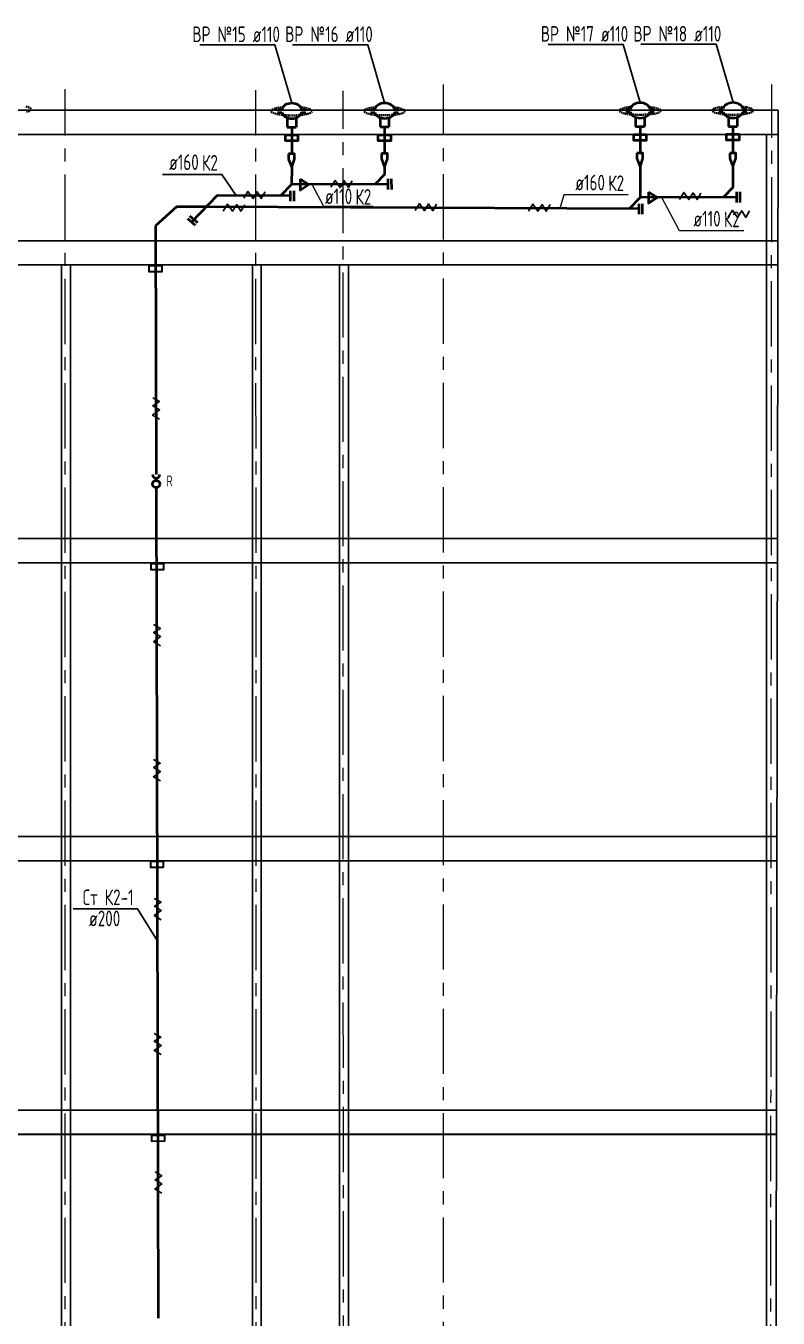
# Model space of a CAD drawing. Header units: millimetres. Extents: x -8689834 to 9419935, y -117443 to 166298.
# Drawn here: x -58415 to -43998, y -50119 to -25343 of the extents above; entities that cross this region are included whole.
import ezdxf

# ---------------------------------------------------------------- set-up
doc = ezdxf.new("R2010")
doc.units = ezdxf.units.MM
doc.header["$MEASUREMENT"] = 0
doc.linetypes.add('CENTER', pattern=[2, 1.25, -0.25, 0.25, -0.25])
for name, color, linetype in [('PDF __ВК-противопожарная муфта', 1, 'Continuous'), ('PDF __ВК-стены', 7, 'Continuous'), ('PDF __эл.подогрев', 1, 'Continuous'), ('АР_Кровля дорожки', 245, 'Continuous')]:
    doc.layers.add(name, color=color, linetype=linetype)
doc.layers.add('PDF __К2', color=7, linetype='Continuous', true_color=0xb800b8)
doc.layers.add('АР_Оси', color=195, linetype='Continuous', lineweight=9)
doc.layers.add('ВК_канализация', color=32, linetype='Continuous', lineweight=15)
doc.styles.add('ISOCPEUR', font='isocpeur.ttf', dxfattribs={"width": 0.7})

msp = doc.modelspace()

# ---------------------------------------------------------------- linework, layer by layer
at = {"layer": 'PDF __ВК-противопожарная муфта', "lineweight": 40}
for points in [[(-53194.4, -27438.8), (-53446.8, -27439.1), (-53446.7, -27541.3), (-53194.2, -27541)], [(-51415.1, -27436.5), (-51667.6, -27436.8), (-51667.4, -27539), (-51415, -27538.7)], [(-46518.1, -27429.7), (-46770.5, -27430.1), (-46770.4, -27532.3), (-46517.9, -27531.9)], [(-44738.8, -27427.4), (-44991.3, -27427.8), (-44991.1, -27530), (-44738.7, -27529.6)]]:
    msp.add_lwpolyline(points, close=True, dxfattribs=at)
at = {"layer": 'PDF __ВК-противопожарная муфта', "lineweight": 30}
for points in [[(-55803.7, -29944.2), (-56056.2, -29944.6), (-56056, -30052.8), (-55803.6, -30052.4)], [(-55768.5, -35654.7), (-56021, -35655), (-56020.8, -35763.2), (-55768.4, -35762.9)], [(-55774.5, -41365.2), (-56027, -41365.6), (-56026.8, -41473.8), (-55774.4, -41473.4)], [(-55754.4, -46614.3), (-56006.8, -46614.7), (-56006.7, -46722.9), (-55754.2, -46722.5)]]:
    msp.add_lwpolyline(points, close=True, dxfattribs=at)
at = {"layer": 'PDF __ВК-стены', "color": 18, "lineweight": 25, "true_color": 0x000000}
for points in [[(-83561.9, -26957.3), (-43997.7, -26957.4)], [(-43997.7, -26957.4), (-44048.9, -57091.4)], [(-83561.9, -27423), (-43998.5, -27423)], [(-83505.3, -27423), (-43998.5, -27423)], [(-44218.3, -27422.9), (-44218.3, -56625.7)], [(-83561.9, -29461.6), (-44002, -29461.8)], [(-83561.9, -29927.3), (-44002.8, -29927.3)], [(-83561.9, -29927.3), (-44002.8, -29927.3)], [(-57729.2, -29927.2), (-57729.2, -56625.7)], [(-57559.8, -29927.2), (-57559.8, -56625.7)], [(-54072.2, -29927.2), (-54072.2, -56625.7)], [(-53902.9, -29927.2), (-53902.9, -56625.7)], [(-52403.3, -29927.2), (-52403.3, -56625.7)], [(-52234, -29927.2), (-52234, -56625.7)], [(-83561.9, -35172.1), (-44011.7, -35172.1)], [(-83561.9, -35637.8), (-44012.5, -35637.8)], [(-83561.9, -35637.8), (-44012.5, -35637.8)], [(-83561.9, -40882.7), (-44021.4, -40882.7)], [(-83561.9, -41348.3), (-44022.2, -41348.3)], [(-83561.9, -41348.3), (-44022.2, -41348.3)], [(-83561.9, -46131.8), (-44030.3, -46131.8)], [(-83561.9, -46593.2), (-44031.1, -46593.2)], [(-83561.9, -46597.4), (-44031.1, -46597.4)]]:
    msp.add_lwpolyline(points, dxfattribs=at)
at = {"layer": 'PDF __К2', "lineweight": 40}
for points in [[(-53591.7, -26946.6), (-53507.6, -26946.5)], [(-53134.9, -26946), (-53050.7, -26945.9)], [(-51812.5, -26944.3), (-51728.3, -26944.2)], [(-51355.6, -26943.7), (-51271.5, -26943.6)], [(-46915.4, -26937.6), (-46831.3, -26937.4)], [(-46831.2, -27003.6), (-46915.3, -27003.7)], [(-46458.6, -26937), (-46374.4, -26936.9)], [(-46374.3, -27003), (-46458.5, -27003.1)], [(-45136.2, -26935.3), (-45052, -26935.2)], [(-45051.9, -27001.3), (-45136.1, -27001.4)], [(-44679.3, -26934.7), (-44595.2, -26934.6)], [(-44595.1, -27000.7), (-44679.2, -27000.8)], [(-53507.5, -27012.6), (-53591.6, -27012.7)], [(-53405.2, -27114.7), (-53404.9, -27283)], [(-53236.9, -27114.5), (-53236.6, -27282.8)], [(-53050.6, -27012), (-53134.8, -27012.2)], [(-51728.2, -27010.3), (-51812.4, -27010.5)], [(-51625.9, -27112.4), (-51625.7, -27280.7)], [(-51457.6, -27112.2), (-51457.4, -27280.5)], [(-51271.4, -27009.8), (-51355.5, -27009.9)], [(-46728.9, -27105.6), (-46728.6, -27273.9)], [(-46560.5, -27105.4), (-46560.3, -27273.7)], [(-44949.6, -27103.3), (-44949.4, -27271.6)], [(-44781.3, -27103.1), (-44781.1, -27271.4)], [(-53404.9, -27283), (-53236.6, -27282.8)], [(-53320.8, -27282.9), (-53320.1, -27793.6)], [(-51625.7, -27280.7), (-51457.4, -27280.5)], [(-51541.5, -27280.6), (-51543.9, -27791.3)], [(-46728.6, -27273.9), (-46560.3, -27273.7)], [(-46644.5, -27273.8), (-46643.8, -27784.6)], [(-44949.4, -27271.6), (-44781.1, -27271.4)], [(-44865.2, -27271.5), (-44867.6, -27782.3)], [(-53319.8, -28052.1), (-53322.4, -28382.7), (-53533.5, -28601.5)], [(-51543.5, -28058.5), (-51543.4, -28194.1), (-51723.4, -28380.6)], [(-46643.5, -28043), (-46642.7, -28632.1), (-46853.9, -28850.9)], [(-44864.2, -28040.7), (-44863.7, -28443.5), (-45043.8, -28630)], [(-51477, -28380.3), (-53322.4, -28382.7)], [(-51477.1, -28278.1), (-51476.9, -28482.5)], [(-51411, -28278.1), (-51410.7, -28482.4)], [(-54751.1, -28593.3), (-54751.1, -28593.3), (-55237.5, -29105.6)], [(-53348.2, -28601.2), (-54751.1, -28593.3)], [(-53348.4, -28505.1), (-53348.1, -28703.4)], [(-53282.2, -28505), (-53282, -28703.3)], [(-44797.4, -28629.7), (-46642.7, -28632.1)], [(-44797.5, -28527.5), (-44797.2, -28731.9)], [(-44731.4, -28527.5), (-44731.1, -28731.8)], [(-55529.3, -28813.4), (-55931.9, -29174.8)], [(-54959.4, -28812.7), (-55529.3, -28813.4)], [(-46668.6, -28850.6), (-54959.4, -28812.7)], [(-46668.7, -28754.5), (-46668.5, -28952.8)], [(-46602.6, -28754.4), (-46602.3, -28952.7)], [(-55931.9, -29174.8), (-55918.2, -33946.8)], [(-55161.2, -29169), (-55313.7, -29042.1)], [(-55118.9, -29118.2), (-55271.4, -28991.3)], [(-55931.4, -29298.5), (-55931.3, -29334.5)], [(-55931.4, -29298.5), (-55931.3, -29334.5)], [(-55921.1, -34021.9), (-55921, -34058)], [(-55921.1, -34021.9), (-55921, -34058)], [(-55919.1, -34196.7), (-55878.1, -50119.2)]]:
    msp.add_lwpolyline(points, dxfattribs=at)
at = {"layer": 'PDF __К2', "color": 7, "lineweight": 40}
for points in [[(-53380.2, -27793.7), (-53380.1, -27895.9), (-53319.8, -28052.1), (-53265.9, -27895.7), (-53266, -27793.6)], [(-51601, -27791.4), (-51600.8, -27893.6), (-51540.5, -28049.8), (-51486.6, -27893.4), (-51486.8, -27791.3)], [(-46703.9, -27784.6), (-46703.8, -27886.8), (-46643.5, -28043), (-46589.6, -27886.7), (-46589.7, -27784.5)], [(-44924.7, -27782.3), (-44924.5, -27884.5), (-44864.2, -28040.7), (-44810.3, -27884.4), (-44810.5, -27782.2)]]:
    msp.add_lwpolyline(points, close=True, dxfattribs=at)
for points in [[(-53160.2, -28284), (-53159.9, -28490.7), (-52997.8, -28382.3), (-53160.2, -28284)], [(-46480.6, -28533.4), (-46480.3, -28740.1), (-46318.1, -28631.7), (-46480.6, -28533.4)]]:
    msp.add_lwpolyline(points, dxfattribs=at)
at = {"layer": 'PDF __К2', "lineweight": 40}
msp.add_circle((-55917.9, -34127.1), 69.1, dxfattribs=at)
msp.add_arc((-55918.2, -33946.8), 69.1, 180.07386, 0.07381, dxfattribs=at)
for points in [[(-53503, -26940.1), (-53483.8, -26870.1), (-53407, -26820.2), (-53318.4, -26820)], [(-53318.4, -26820), (-53229.7, -26819.9), (-53152.9, -26869.6), (-53133.4, -26939.6)], [(-51723.7, -26937.8), (-51704.5, -26867.8), (-51627.8, -26817.9), (-51539.1, -26817.7)], [(-51538.7, -27124.3), (-51627.4, -27124.4), (-51704.2, -27074.7), (-51723.7, -27004.7)], [(-51539.1, -26817.7), (-51450.5, -26817.6), (-51373.6, -26867.3), (-51354.2, -26937.3)], [(-51354.1, -27004.2), (-51373.3, -27074.3), (-51450.1, -27124.2), (-51538.7, -27124.3)], [(-46826.7, -26931), (-46807.5, -26861), (-46730.7, -26811.1), (-46642.1, -26811)], [(-46641.7, -27117.5), (-46730.3, -27117.6), (-46807.2, -27067.9), (-46826.6, -26997.9)], [(-46642.1, -26811), (-46553.4, -26810.9), (-46476.6, -26860.6), (-46457.1, -26930.6)], [(-46457.1, -26997.5), (-46476.3, -27067.5), (-46553, -27117.4), (-46641.7, -27117.5)], [(-45047.4, -26928.8), (-45028.2, -26858.7), (-44951.5, -26808.8), (-44862.8, -26808.7)], [(-44862.4, -27115.2), (-44951.1, -27115.4), (-45027.9, -27065.7), (-45047.4, -26995.6)], [(-44862.8, -26808.7), (-44774.2, -26808.6), (-44697.3, -26858.3), (-44677.9, -26928.3)], [(-44677.8, -26995.2), (-44697, -27065.2), (-44773.8, -27115.1), (-44862.4, -27115.2)], [(-53318, -27126.6), (-53406.6, -27126.7), (-53483.5, -27077), (-53502.9, -27007)], [(-53133.4, -27006.5), (-53152.6, -27076.6), (-53229.3, -27126.5), (-53318, -27126.6)]]:
    msp.add_open_spline(points, degree=3, dxfattribs=at)
at = {"layer": 'PDF __эл.подогрев', "lineweight": 35}
for points in [[(-58388.4, -26897.9), (-58412.5, -26892)], [(-58405.9, -26994.2), (-58387.9, -26988.1), (-58381.9, -26982)], [(-58352.3, -26909.7), (-58376.4, -26897.8)], [(-58369.9, -26981.9), (-58351.9, -26975.8), (-58345.9, -26969.8)], [(-58322.1, -26933.6), (-58322.1, -26927.6), (-58340.2, -26915.7)], [(-58333.9, -26963.7), (-58328, -26957.7), (-58322, -26945.6)], [(-53705.9, -26958.8), (-53711.9, -26964.8), (-53717.9, -26982.9)], [(-53711.9, -26988.9), (-53705.9, -26994.9), (-53693.8, -27006.9)], [(-53675.9, -26940.7), (-53693.9, -26946.8), (-53693.9, -26952.8)], [(-53639.8, -26928.7), (-53657.9, -26934.7), (-53663.9, -26934.7)], [(-53603.8, -26922.6), (-53609.8, -26922.6), (-53627.8, -26928.6)], [(-53561.7, -26910.5), (-53591.8, -26916.6)], [(-53525.6, -26910.5), (-53549.7, -26910.5)], [(-53489.6, -26904.4), (-53513.6, -26904.4)], [(-53140.9, -26904), (-53153, -26904)], [(-53104.9, -26909.9), (-53128.9, -26903.9)], [(-53068.8, -26915.9), (-53092.9, -26909.9)], [(-53032.7, -26921.9), (-53056.8, -26915.9)], [(-52996.6, -26933.8), (-53020.7, -26927.9)], [(-52960.6, -26945.8), (-52984.6, -26933.8)], [(-52978.5, -27018), (-52960.5, -27011.9), (-52954.5, -27005.9)], [(-52930.5, -26969.8), (-52930.5, -26963.8), (-52948.5, -26951.8)], [(-52942.5, -26999.9), (-52936.5, -26993.9), (-52930.5, -26981.8)], [(-51926.7, -26956.5), (-51932.7, -26962.5), (-51938.6, -26980.6)], [(-51932.6, -26986.6), (-51926.6, -26992.6), (-51914.6, -27004.6)], [(-51896.6, -26938.4), (-51914.6, -26944.5), (-51914.6, -26950.5)], [(-51860.6, -26926.4), (-51878.6, -26932.4), (-51884.6, -26932.4)], [(-51824.5, -26920.3), (-51830.5, -26920.3), (-51848.5, -26926.3)], [(-51782.4, -26908.2), (-51812.5, -26914.3)], [(-51746.4, -26908.2), (-51770.4, -26908.2)], [(-51710.3, -26902.1), (-51734.4, -26902.2)], [(-51361.7, -26901.7), (-51373.7, -26901.7)], [(-51325.6, -26907.6), (-51349.7, -26901.7)], [(-51289.5, -26913.6), (-51313.6, -26907.6)], [(-51253.5, -26919.6), (-51277.5, -26913.6)], [(-51217.4, -26931.5), (-51241.4, -26925.6)], [(-51181.3, -26943.5), (-51205.4, -26931.5)], [(-51199.2, -27015.7), (-51181.2, -27009.6), (-51175.2, -27003.6)], [(-51151.2, -26967.5), (-51151.2, -26961.5), (-51169.3, -26949.5)], [(-51163.2, -26997.6), (-51157.2, -26991.6), (-51151.2, -26979.5)], [(-47029.6, -26949.7), (-47035.6, -26955.7), (-47041.6, -26973.8)], [(-47035.6, -26979.8), (-47029.6, -26985.8), (-47017.5, -26997.8)], [(-46999.6, -26931.6), (-47017.6, -26937.7), (-47017.6, -26943.7)], [(-47005.5, -27003.8), (-46981.4, -27009.8)], [(-46963.5, -26919.6), (-46981.6, -26925.6), (-46987.6, -26925.6)], [(-46927.5, -26913.5), (-46933.5, -26913.5), (-46951.5, -26919.6)], [(-46885.4, -26901.4), (-46915.5, -26907.5)], [(-46849.3, -26901.4), (-46873.4, -26901.4)], [(-46813.3, -26895.3), (-46837.3, -26895.4)], [(-46464.6, -26894.9), (-46476.7, -26894.9)], [(-46428.6, -26900.9), (-46452.6, -26894.9)], [(-46392.5, -26906.8), (-46416.5, -26900.8)], [(-46356.4, -26912.8), (-46380.5, -26906.8)], [(-46320.3, -26924.8), (-46344.4, -26918.8)], [(-46284.3, -26936.7), (-46308.3, -26924.7)], [(-46302.2, -27008.9), (-46284.2, -27002.9), (-46278.2, -26996.8)], [(-46254.2, -26960.7), (-46254.2, -26954.7), (-46272.2, -26942.7)], [(-46266.2, -26990.8), (-46260.2, -26984.8), (-46254.2, -26972.8)], [(-45250.3, -26947.4), (-45256.4, -26953.4), (-45262.3, -26971.5)], [(-45256.3, -26977.5), (-45250.3, -26983.5), (-45238.3, -26995.5)], [(-45220.3, -26929.4), (-45238.3, -26935.4), (-45238.3, -26941.4)], [(-45226.2, -27001.5), (-45202.2, -27007.5)], [(-45184.3, -26917.3), (-45202.3, -26923.3), (-45208.3, -26923.3)], [(-45148.2, -26911.2), (-45154.2, -26911.2), (-45172.2, -26917.3)], [(-45106.1, -26899.2), (-45136.2, -26905.2)], [(-45070.1, -26899.1), (-45094.1, -26899.1)], [(-45034, -26893.1), (-45058.1, -26893.1)], [(-44685.4, -26892.6), (-44697.4, -26892.6)], [(-44649.3, -26898.6), (-44673.4, -26892.6)], [(-44613.2, -26904.5), (-44637.3, -26898.6)], [(-44577.2, -26910.5), (-44601.2, -26904.5)], [(-44541.1, -26922.5), (-44565.1, -26916.5)], [(-44505, -26934.4), (-44529.1, -26922.5)], [(-44522.9, -27006.6), (-44504.9, -27000.6), (-44498.9, -26994.5)], [(-44479.9, -26958.1), (-44479.9, -26952.1), (-44498, -26940.1)], [(-44491.9, -26988.2), (-44485.9, -26982.2), (-44479.9, -26970.2)], [(-53681.8, -27012.9), (-53657.7, -27018.8)], [(-53645.7, -27024.8), (-53621.7, -27030.8)], [(-53609.6, -27036.8), (-53597.6, -27036.8), (-53585.6, -27036.8)], [(-53573.6, -27042.8), (-53549.5, -27042.7)], [(-53531.5, -27048.7), (-53507.4, -27048.7)], [(-53495.4, -27048.7), (-53471.4, -27054.7)], [(-53459.3, -27054.7), (-53435.3, -27054.6)], [(-53423.3, -27054.6), (-53399.2, -27060.6)], [(-53387.2, -27060.6), (-53357.1, -27060.5)], [(-53345.1, -27060.5), (-53321.1, -27060.5)], [(-53309.1, -27060.5), (-53285, -27060.4)], [(-53273, -27060.4), (-53248.9, -27060.4)], [(-53236.9, -27054.4), (-53212.9, -27054.3)], [(-53194.9, -27054.3), (-53170.8, -27054.3)], [(-53158.8, -27054.3), (-53134.8, -27048.2)], [(-53122.7, -27048.2), (-53104.7, -27048.2), (-53098.7, -27042.2)], [(-53086.7, -27042.1), (-53062.6, -27036.1)], [(-53050.6, -27036.1), (-53044.6, -27036.1), (-53026.6, -27030)], [(-53014.6, -27030), (-52996.5, -27024), (-52990.5, -27018)], [(-51902.5, -27010.6), (-51878.5, -27016.5)], [(-51866.5, -27022.5), (-51842.4, -27028.5)], [(-51830.4, -27034.5), (-51818.4, -27034.5), (-51806.3, -27034.5)], [(-51794.3, -27040.5), (-51770.3, -27040.5)], [(-51752.2, -27046.4), (-51728.2, -27046.4)], [(-51716.1, -27046.4), (-51692.1, -27052.4)], [(-51680.1, -27052.4), (-51656, -27052.3)], [(-51644, -27052.3), (-51620, -27058.3)], [(-51607.9, -27058.3), (-51577.9, -27058.2)], [(-51565.9, -27058.2), (-51541.8, -27058.2)], [(-51529.8, -27058.2), (-51505.7, -27058.1)], [(-51493.7, -27058.1), (-51469.7, -27058.1)], [(-51457.7, -27052.1), (-51433.6, -27052)], [(-51415.6, -27052), (-51391.5, -27052)], [(-51379.5, -27052), (-51355.5, -27045.9)], [(-51343.5, -27045.9), (-51325.4, -27045.9), (-51319.4, -27039.9)], [(-51307.4, -27039.9), (-51283.4, -27033.8)], [(-51271.3, -27033.8), (-51265.3, -27033.8), (-51247.3, -27027.8)], [(-51235.3, -27027.7), (-51217.3, -27021.7), (-51211.3, -27015.7)], [(-46969.4, -27015.8), (-46945.4, -27021.7)], [(-46933.3, -27027.7), (-46921.3, -27027.7), (-46909.3, -27027.7)], [(-46897.3, -27033.7), (-46873.2, -27033.7)], [(-46855.2, -27039.7), (-46831.1, -27039.6)], [(-46819.1, -27039.6), (-46795.1, -27045.6)], [(-46783, -27045.6), (-46759, -27045.5)], [(-46747, -27045.5), (-46722.9, -27051.5)], [(-46710.9, -27051.5), (-46680.8, -27051.5)], [(-46668.8, -27051.4), (-46644.8, -27051.4)], [(-46632.8, -27051.4), (-46608.7, -27051.4)], [(-46596.7, -27051.4), (-46572.6, -27051.3)], [(-46560.6, -27045.3), (-46536.6, -27045.3)], [(-46518.5, -27045.2), (-46494.5, -27045.2)], [(-46482.5, -27045.2), (-46458.4, -27039.2)], [(-46446.4, -27039.1), (-46428.4, -27039.1), (-46422.4, -27033.1)], [(-46410.4, -27033.1), (-46386.3, -27027)], [(-46374.3, -27027), (-46368.3, -27027), (-46350.3, -27021)], [(-46338.2, -27021), (-46320.2, -27014.9), (-46314.2, -27008.9)], [(-45190.2, -27013.5), (-45166.1, -27019.5)], [(-45154.1, -27025.4), (-45142, -27025.4), (-45130, -27025.4)], [(-45118, -27031.4), (-45094, -27031.4)], [(-45075.9, -27037.4), (-45051.9, -27037.3)], [(-45039.8, -27037.3), (-45015.8, -27043.3)], [(-45003.8, -27043.3), (-44979.7, -27043.3)], [(-44967.7, -27043.2), (-44943.7, -27049.2)], [(-44931.6, -27049.2), (-44901.6, -27049.2)], [(-44889.6, -27049.2), (-44865.5, -27049.1)], [(-44853.5, -27049.1), (-44829.4, -27049.1)], [(-44817.4, -27049.1), (-44793.4, -27049)], [(-44781.4, -27043), (-44757.3, -27043)], [(-44739.3, -27042.9), (-44715.2, -27042.9)], [(-44703.2, -27042.9), (-44679.2, -27036.9)], [(-44667.2, -27036.8), (-44649.1, -27036.8), (-44643.1, -27030.8)], [(-44631.1, -27030.8), (-44607.1, -27024.7)], [(-44595, -27024.7), (-44589, -27024.7), (-44571, -27018.7)], [(-44559, -27018.7), (-44541, -27012.6), (-44535, -27006.6)]]:
    msp.add_lwpolyline(points, dxfattribs=at)
at = {"layer": 'АР_Кровля дорожки', "color": 7, "ltscale": 500}
for points in [[(-55082.7, -25708), (-53642.3, -25708), (-53318.4, -26820)], [(-53303.4, -25705.7), (-51863, -25705.7), (-51539.1, -26817.7)], [(-48406.4, -25698.9), (-46966, -25698.9), (-46642.1, -26811)], [(-46627.1, -25696.6), (-45186.7, -25696.6), (-44862.8, -26808.7)], [(-55794.8, -28192), (-54658.3, -28190.5), (-54382.6, -28595.4)], [(-52571, -28438), (-52489.2, -28305.5), (-52392.9, -28443), (-52311.7, -28312.9), (-52234.4, -28443), (-52159.1, -28315.9)], [(-54239.9, -28648.2), (-54158.1, -28515.7), (-54061.8, -28653.1), (-53980.6, -28523.1), (-53903.3, -28653.1), (-53827.9, -28526.1)], [(-45888.3, -28669.7), (-45806.5, -28537.2), (-45710.1, -28674.7), (-45628.9, -28544.7), (-45551.6, -28674.7), (-45476.3, -28547.6)], [(-54632.6, -28893.4), (-54550.8, -28761), (-54454.4, -28898.4), (-54373.2, -28768.4), (-54296, -28898.4), (-54220.6, -28771.3)], [(-50954.9, -28881.8), (-50873.1, -28749.4), (-50776.7, -28886.8), (-50695.5, -28756.8), (-50618.2, -28886.8), (-50542.9, -28759.7)], [(-48779.3, -28893), (-48697.5, -28760.6), (-48601.1, -28898), (-48519.9, -28768), (-48442.7, -28898), (-48367.3, -28770.9)], [(-44956.2, -29012), (-44874.4, -28879.5), (-44778, -29017), (-44696.8, -28887), (-44619.6, -29017), (-44544.2, -28889.9)], [(-55852.3, -32882.4), (-55986.7, -32804), (-55851.8, -32704.2), (-55983.8, -32626.3), (-55855.7, -32545.8), (-55984.7, -32473.6)], [(-55834.3, -37230.5), (-55968.7, -37152.1), (-55833.8, -37052.3), (-55965.8, -36974.4), (-55837.7, -36893.9), (-55966.7, -36821.7)], [(-55836, -39818.3), (-55970.4, -39739.9), (-55835.5, -39640.1), (-55967.5, -39562.2), (-55839.5, -39481.6), (-55968.4, -39409.5)], [(-55820.8, -42479.6), (-55955.2, -42401.2), (-55820.3, -42301.4), (-55952.3, -42223.5), (-55824.2, -42143), (-55953.2, -42070.8)], [(-57508.1, -42272.9), (-56274.1, -42271.3), (-55896.9, -42877.6)], [(-55822.5, -45067.4), (-55956.9, -44989), (-55822, -44889.2), (-55954, -44811.3), (-55826, -44730.8), (-55954.9, -44658.6)], [(-55807.5, -47724.5), (-55942, -47646.1), (-55807, -47546.3), (-55939, -47468.4), (-55811, -47387.8), (-55939.9, -47315.7)]]:
    msp.add_lwpolyline(points, dxfattribs=at)
at = {"layer": 'АР_Оси', "color": 18, "linetype": 'CENTER', "ltscale": 1000, "true_color": 0x000000}
for p, q in [((-50410.7, -57437.5), (-50410.7, -26466.3)), ((-44143.6, -57491), (-44119.5, -26470.3)), ((-57660.3, -57445), (-57660.3, -26558.4)), ((-53997.6, -57445), (-54006.2, -26576.4)), ((-52328.7, -57320.3), (-52334, -26586.1))]:
    msp.add_line(p, q, dxfattribs=at)
at = {"layer": 'ВК_канализация', "color": 18, "lineweight": 13, "ltscale": 500, "true_color": 0x000000}
for points in [[(-51766.7, -28803.9), (-52706.7, -28805.1), (-52928.6, -28382.2)], [(-46873.1, -28580.8), (-48107.1, -28582.4), (-48181.3, -28842.1)], [(-44656.2, -29273.6), (-45890.2, -29275.1), (-46227.8, -28631.6)]]:
    msp.add_lwpolyline(points, dxfattribs=at)

# ---------------------------------------------------------------- texts
at = {"layer": 'ВК_канализация', "color": 18, "ltscale": 100, "true_color": 0x000000, "attachment_point": 4, "style": 'ISOCPEUR'}
for s, insert, char_height, width in [('\\pxi-1,l1,qc,t1,5;ВР №15 ø110', (-55831.9, -25505.1), 300, 2893.507), ('\\pxi-1,l1,qc,t1,5;ВР №16 ø110', (-54052.6, -25502.8), 300, 2893.507), ('\\pxi-1,l1,qc,t1,5;ВР №17 ø110', (-49155.6, -25496.1), 300, 2893.507), ('\\pxi-1,l1,qc,t1,5;ВР №18 ø110', (-47376.3, -25493.8), 300, 2893.507), ('R', (-55720.8, -34067.6), 205.4, 5730.034)]:
    msp.add_mtext(s, dxfattribs=dict(at, insert=insert, char_height=char_height, width=width))
at = {"layer": 'ВК_канализация', "color": 18, "ltscale": 100, "true_color": 0x000000, "char_height": 300, "attachment_point": 6, "rotation": 0.07384, "style": 'ISOCPEUR'}
for s, insert, width in [('\\pxi-1,l1,t1,5;ø160', (-55101.7, -27956.8), 7500), ('К2', (-54735.2, -27969.8), 5891.51), ('\\pxi-1,l1,t1,5;ø160', (-47316.6, -28347.2), 7500), ('К2', (-46950, -28360.1), 5891.51), ('\\pxi-1,l1,t1,5;ø110', (-52161.2, -28610.3), 7500), ('К2', (-51794.7, -28623.3), 5891.51), ('\\pxi-1,l1,t1,5;ø110', (-45099.7, -29039.9), 7500), ('К2', (-44733.1, -29052.9), 5891.51), ('Ст К2-1', (-56351, -42050.6), 5891.51), ('\\pxi-1,l1,t1,5;ø200', (-56606.5, -42455.6), 7500)]:
    msp.add_mtext(s, dxfattribs=dict(at, insert=insert, width=width))

doc.saveas('drawing.dxf')
